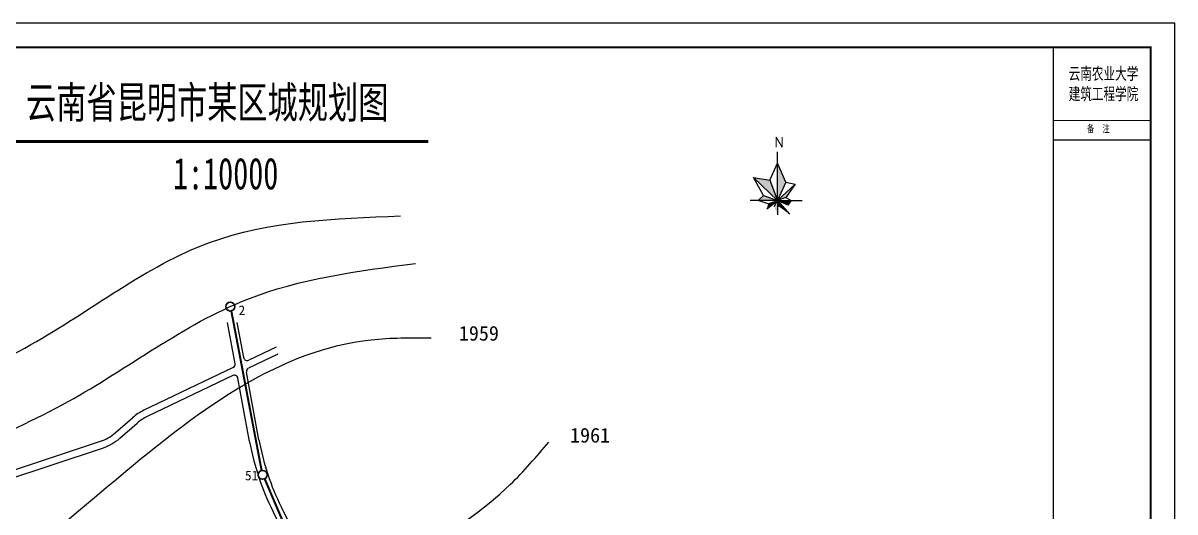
# Model space of a CAD drawing. Header units: millimetres. Extents: x 3174 to 4015, y 498 to 1092.
# Drawn here: x 3541.3 to 4014.8, y 891.4 to 1092.1 of the extents above; entities that cross this region are included whole.
import ezdxf

# ---------------------------------------------------------------- set-up
doc = ezdxf.new("R2010")
doc.units = ezdxf.units.MM
for name, color, linetype in [('dgx', 3, 'Continuous'), ('河流', 5, 'Continuous'), ('片区边界', 6, 'Continuous')]:
    doc.layers.add(name, color=color, linetype=linetype)
for name, color, linetype, lineweight in [('干管', 2, 'Continuous', 50), ('标号', 6, 'Continuous', 50), ('节点', 6, 'Continuous', 50)]:
    doc.layers.add(name, color=color, linetype=linetype, lineweight=lineweight)
doc.styles.get("Standard").update_dxf_attribs({"font": 'txt', "bigfont": 'gbcbig.shx'})
doc.styles.add('标注', font='', dxfattribs={"height": 3.5})
doc.styles.get('标注').set_extended_font_data('SimSun')

msp = doc.modelspace()

# ---------------------------------------------------------------- hatches: boundary and pattern name
for points in [[(3854.77, 1026.81), (3851.37, 1034.65), (3851.37, 1019.34)], [(3841.57, 1028.79), (3848.26, 1027.58), (3851.37, 1019.34)], [(3858.69, 1025.95), (3851.37, 1019.34), (3854.82, 1020.49)], [(3845.57, 1021.27), (3851.37, 1019.34), (3843.5, 1019.34)], [(3847.54, 1017.89), (3851.37, 1019.34), (3846.97, 1015.86)], [(3851.37, 1019.34), (3851.37, 1013.4), (3849.97, 1016.79)], [(3851.37, 1019.34), (3856.27, 1013.71), (3852.11, 1016.71)], [(3857.06, 1019.34), (3855.64, 1017.38), (3851.37, 1019.34)]]:
    msp.add_hatch(color=256).paths.add_polyline_path(points)

# ---------------------------------------------------------------- linework, layer by layer
for p, q in [((3964.76, 1044.13), (4004.76, 1044.13)), ((3851.37, 1034.65), (3851.37, 1039.29)), ((3848.26, 1027.58), (3851.37, 1034.65)), ((3854.77, 1026.81), (3851.37, 1034.65)), ((3851.37, 1019.34), (3851.37, 1034.65)), ((3845.57, 1021.27), (3841.57, 1028.79)), ((3841.57, 1028.79), (3848.26, 1027.58)), ((3841.57, 1028.79), (3851.37, 1019.34)), ((3848.26, 1027.58), (3851.37, 1019.34)), ((3854.77, 1026.81), (3851.37, 1019.34)), ((3858.69, 1025.95), (3851.37, 1019.34)), ((3854.77, 1026.81), (3858.69, 1025.95)), ((3858.69, 1025.95), (3854.82, 1020.49)), ((3843.5, 1019.34), (3840.17, 1019.34)), ((3845.57, 1021.27), (3843.5, 1019.34)), ((3851.37, 1019.34), (3843.5, 1019.34)), ((3847.54, 1017.89), (3843.5, 1019.34)), ((3845.57, 1021.27), (3851.37, 1019.34)), ((3846.97, 1015.86), (3851.37, 1019.34)), ((3847.54, 1017.89), (3851.37, 1019.34)), ((3849.97, 1016.79), (3851.37, 1019.34)), ((3854.82, 1020.49), (3851.37, 1019.34)), ((3851.37, 1019.34), (3851.37, 1013.4)), ((3851.37, 1019.34), (3857.06, 1019.34)), ((3855.64, 1017.38), (3851.37, 1019.34)), ((3851.37, 1019.34), (3856.27, 1013.71)), ((3852.11, 1016.71), (3851.37, 1019.34)), ((3854.82, 1020.49), (3857.06, 1019.34)), ((3857.06, 1019.34), (3855.64, 1017.38)), ((3857.06, 1019.34), (3861.56, 1019.34)), ((3628.49, 952.26), (3625.36, 969.22)), ((3631.97, 954.76), (3629.3, 969.22)), ((3645.36, 959.12), (3634.02, 953.71)), ((3646.02, 956.22), (3633.87, 950.42)), ((3627.69, 950.69), (3590.97, 933.18)), ((3627.53, 947.4), (3592.22, 930.55)), ((3638.21, 920.97), (3633.06, 948.84)), ((3634.4, 920.27), (3629.59, 946.35)), ((3579.18, 923.91), (3586.25, 930.08)), ((3581.09, 921.72), (3588.16, 927.89)), ((3532.38, 906.88), (3573.06, 920.41)), ((3533.3, 904.12), (3573.98, 917.65)), ((3643.9, 891.76), (3649.51, 880.47)), ((3647.37, 893.48), (3652.97, 882.19))]:
    msp.add_line(p, q)
msp.add_lwpolyline([(3173.76, 498.13), (4014.76, 498.13), (4014.76, 1092.13), (3173.76, 1092.13)], close=True)
for points, const_width in [([(3198.76, 508.13), (4004.76, 508.13), (4004.76, 1082.13), (3198.76, 1082.13)], 0.8), ([(4004.76, 508.13), (3964.76, 508.13), (3964.76, 1082.13), (4004.76, 1082.13)], 0.56)]:
    msp.add_lwpolyline(points, close=True, dxfattribs=dict(const_width=const_width))
at = {"const_width": 0.4}
msp.add_lwpolyline([(3964.76, 1052.13), (4004.76, 1052.13)], dxfattribs=at)
at = {"color": 7}
for points, const_width in [([(3535.38, 1043.52), (3707.9, 1043.52)], 1.2), ([(3535.38, 1040.4), (3707.9, 1040.4)], 0.001)]:
    msp.add_lwpolyline(points, dxfattribs=dict(at, const_width=const_width))
for centre, radius, start, end in [((3627.07, 952), 1.45, 295.5008, 10.4622), ((3633.4, 955.02), 1.45, 190.4622, 295.5008), ((3628.16, 946.09), 1.45, 10.4622, 115.5008), ((3634.49, 949.11), 1.45, 115.5008, 190.4622), ((3599.93, 914.39), 20.81, 115.5008, 131.0931), ((3599.93, 914.39), 17.91, 115.5008, 131.0931), ((3567.41, 937.4), 17.91, 288.3974, 311.0931), ((3567.41, 937.4), 20.81, 288.3974, 311.0931), ((3741.02, 939.95), 108.42, 190.4622, 206.3936), ((3741.02, 939.95), 104.54, 190.4622, 206.3936)]:
    msp.add_arc(centre, radius, start, end)
at = {"layer": 'dgx'}
for points in [[(3268.44, 646.47), (3320.83, 745.61), (3359.73, 838.4), (3442.28, 834.43), (3583.57, 908.19), (3684.38, 962.12), (3708.98, 962.91)], [(3300.19, 618.71), (3370.04, 751.16), (3483.55, 778.12), (3570.07, 824.92), (3741.53, 902.64), (3757.4, 920.09)]]:
    msp.add_spline(points, degree=3, dxfattribs=at)
at = {"layer": '干管', "color": 1, "linetype": 'ByBlock', "lineweight": 40}
for points in [[(3626.76, 973.95), (3639.34, 908.45)], [(3640.45, 904.97), (3650.1, 882.62)]]:
    msp.add_lwpolyline(points, dxfattribs=at)
at = {"layer": '河流', "start_tangent": (0.530322, 0.847796)}
for points in [[(3242.12, 687.78), (3257.44, 711.95), (3259.86, 762.71), (3284.05, 811.87), (3295.34, 881.16), (3359.86, 892.44), (3405.83, 879.55), (3461.47, 915), (3544.53, 960.12), (3617.92, 1002.02), (3696.44, 1012.92)], [(3257.44, 664.41), (3272.76, 688.59), (3275.18, 739.35), (3299.38, 788.5), (3310.67, 857.79), (3375.18, 869.07), (3421.15, 856.18), (3476.79, 891.63), (3559.85, 936.76), (3633.24, 978.65), (3702.64, 993.45)]]:
    msp.add_spline(points, degree=3, dxfattribs=at)
at = {"layer": '节点', "color": 3, "linetype": 'ByBlock', "lineweight": 35}
for centre in [(3626.42, 975.75), (3639.72, 906.65)]:
    msp.add_circle(centre, 1.84, dxfattribs=at)

# ---------------------------------------------------------------- texts
msp.add_text('N', height=4.17).set_placement((3850.15, 1041.18))
at = {"color": 3, "char_height": 4, "width": 31.635, "attachment_point": 1}
for s, insert in [('{\\fSimSun|b0|i0|c134|p2;2}', (3629.85, 976.21)), ('{\\fSimSun|b0|i0|c134|p2;51}', (3632.49, 908.38))]:
    msp.add_mtext(s, dxfattribs=dict(at, insert=insert))
at = {"char_height": 6.05, "width": 31.635, "attachment_point": 1}
for s, insert in [('{\\fSimSun|b0|i0|c134|p2;1959}', (3720.41, 967.79)), ('{\\fSimSun|b0|i0|c134|p2;1961}', (3766.11, 925.94))]:
    msp.add_mtext(s, dxfattribs=dict(at, insert=insert))
at = {"layer": '标号', "linetype": 'ByBlock', "lineweight": -3, "attachment_point": 1}
for s, insert, char_height, width in [('{\\fSimSun|b0|i0|c134|p2;\\W0.7;\\C0;云南农业大学建筑工程学院}', (3971.07, 1073.9), 5, 33.031), ('{\\fSimSun|b0|i0|c134|p2;\\W0.7;\\C0;备  注}', (3978.61, 1050.26), 3, 27.2759)]:
    msp.add_mtext(s, dxfattribs=dict(at, insert=insert, char_height=char_height, width=width))
at = {"layer": '片区边界', "lineweight": -3, "char_height": 13, "attachment_point": 1, "style": '标注'}
for s, width, insert in [('{\\W0.7;\\C0;云南省昆明市某区城规划图}', 222.9159, (3542.47, 1066.04)), ('{\\W0.7;\\C0;1:10000}', 74.972, (3602.89, 1036.85))]:
    msp.add_mtext_dynamic_manual_height_columns(s, width=width, gutter_width=17.5, heights=[0], dxfattribs=dict(at, insert=insert))

doc.saveas('drawing.dxf')
